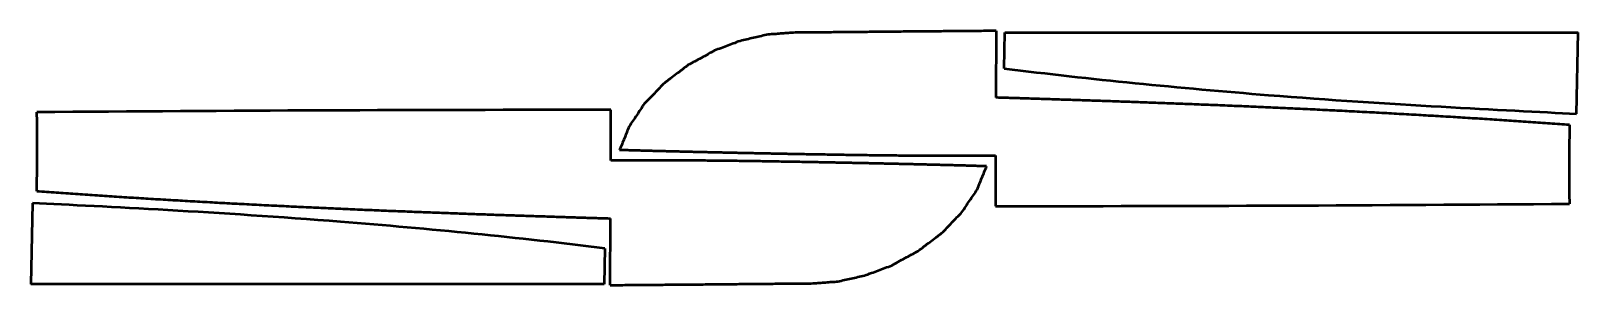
# Model space of a CAD drawing. Header units: millimetres. Extents: x 6 to 987, y 6 to 167.
import ezdxf

# ---------------------------------------------------------------- set-up
doc = ezdxf.new("R2010")
doc.units = ezdxf.units.MM
doc.layers.add('Visible (ANSI)', color=7, linetype='Continuous', lineweight=50)

msp = doc.modelspace()

# ---------------------------------------------------------------- linework, layer by layer
at = {"layer": 'Visible (ANSI)'}
for p, q in [((617.83, 166.88), (617.62, 124.58)), ((623.01, 143.06), (623.46, 165.8)), ((623.46, 165.8), (986.57, 165.8)), ((985.57, 114.31), (986.57, 165.8)), ((10.21, 109.25), (10.16, 115.25)), ((373.69, 110.77), (373.69, 116.77)), ((373.69, 84.71), (373.69, 110.77)), ((981.06, 107.25), (980.93, 89.29)), ((10.16, 65.22), (10.3, 83.18)), ((617.53, 87.76), (617.53, 61.7)), ((617.53, 61.7), (617.53, 55.7)), ((981.01, 63.22), (981.06, 57.22)), ((7.37, 57.62), (6.37, 6.14)), ((373.39, 5.59), (373.61, 47.89)), ((369.93, 28.88), (369.49, 6.14)), ((369.49, 6.14), (6.37, 6.14))]:
    msp.add_line(p, q, dxfattribs=at)
for centre, radius, start, end in [((377.94, -44561.44), 44678.2, 90.005457, 90.471656), ((-2633.96, 87.24), 2644.26, 359.91197, 0.47696), ((3625.18, 85.23), 2644.26, 179.91197, 180.47696), ((613.28, 44733.91), 44678.2, 270.005457, 270.471656)]:
    msp.add_arc(centre, radius, start, end, dxfattribs=at)
for points, knots in [([(617.83, 166.88), (616.05, 166.87), (612.48, 166.84), (607.12, 166.8), (601.76, 166.75), (596.4, 166.71), (591.04, 166.67), (585.68, 166.63), (580.32, 166.58), (574.96, 166.54), (569.6, 166.49), (564.24, 166.45), (558.88, 166.4), (553.52, 166.35), (548.15, 166.3), (542.79, 166.25), (537.43, 166.19), (532.07, 166.14), (526.71, 166.09), (521.35, 166.04), (515.99, 165.99), (510.63, 165.94), (505.27, 165.89), (499.91, 165.86), (494.55, 165.77), (489.66, 165.87), (485.28, 165.43), (481.36, 165.16), (477.45, 164.79), (473.38, 164.67), (469.33, 163.55), (465.11, 162.7), (460.92, 161.69), (456.56, 160.95), (452.42, 159.15), (448.09, 157.61), (443.82, 155.93), (439.38, 154.51), (435.36, 152.04), (431.16, 149.84), (427.05, 147.49), (422.75, 145.42), (419.1, 142.35), (415.27, 139.56), (411.55, 136.63), (407.62, 134), (404.57, 130.46), (401.33, 127.22), (398.22, 123.84), (394.87, 120.78), (392.62, 116.95), (390.14, 113.41), (387.84, 109.77), (385.22, 106.43), (383.92, 102.5), (382.35, 98.85), (380.86, 95.16), (379.86, 92.7), (379.35, 91.48)], [0, 0, 0, 0, 0.53572, 1.071451, 1.607224, 2.143052, 2.678942, 3.214898, 3.75092, 4.286997, 4.823182, 5.359386, 5.895584, 6.431781, 6.967976, 7.50413, 8.040235, 8.576308, 9.112326, 9.648333, 10.184338, 10.72034, 11.256336, 11.79236, 12.328442, 12.864567, 13.257174, 13.649805, 14.042454, 14.435129, 14.866075, 15.297029, 15.728118, 16.15917, 16.618293, 17.077524, 17.5367, 17.995928, 18.470162, 18.944433, 19.41875, 19.893011, 20.367355, 20.841714, 21.316037, 21.790283, 22.249593, 22.708984, 23.168304, 23.627545, 24.059516, 24.491525, 24.923367, 25.355196, 25.753416, 26.151491, 26.549443, 26.947353, 26.947353, 26.947353, 26.947353]), ([(623.01, 143.06), (677.51, 136.28), (733.98, 130.67), (867.43, 120.1), (939.85, 116.61), (985.57, 114.31)], [-23.826917, -23.826917, -23.826917, -23.826917, -13.731595, -13.731595, 0, 0, 0, 0]), ([(981.06, 107.25), (979.04, 107.39), (974.99, 107.68), (968.91, 108.12), (962.81, 108.54), (956.7, 108.97), (950.57, 109.38), (944.44, 109.8), (938.29, 110.2), (932.13, 110.61), (925.96, 111), (919.77, 111.4), (913.58, 111.77), (907.38, 112.16), (901.17, 112.53), (894.96, 112.9), (888.73, 113.26), (882.5, 113.62), (876.26, 113.97), (870.02, 114.33), (863.77, 114.66), (857.52, 115.01), (851.26, 115.33), (845, 115.66), (838.74, 115.98), (832.47, 116.3), (826.21, 116.61), (819.94, 116.92), (813.67, 117.21), (807.42, 117.51), (801.18, 117.8), (794.97, 118.08), (788.78, 118.36), (782.64, 118.63), (776.51, 118.89), (770.43, 119.16), (764.38, 119.41), (758.38, 119.66), (752.41, 119.89), (746.51, 120.13), (740.63, 120.36), (734.83, 120.59), (729.06, 120.81), (723.36, 121.02), (717.71, 121.23), (712.14, 121.44), (706.62, 121.63), (701.18, 121.83), (695.79, 122.01), (690.5, 122.2), (685.25, 122.38), (680.12, 122.56), (675.03, 122.73), (670.09, 122.89), (665.24, 123.05), (660.47, 123.21), (655.7, 123.36), (651.07, 123.51), (646.56, 123.66), (642.18, 123.8), (637.8, 123.94), (633.56, 124.07), (629.47, 124.2), (625.52, 124.33), (621.57, 124.45), (618.93, 124.53), (617.62, 124.58)], [0, 0, 0, 0, 0.609055, 1.218147, 1.830049, 2.442013, 3.056504, 3.671019, 4.287846, 4.904658, 5.52359, 6.142576, 6.763348, 7.384092, 8.006502, 8.628932, 9.252777, 9.876629, 10.501676, 11.126722, 11.752729, 12.37874, 13.005544, 13.632322, 14.259573, 14.886869, 15.514483, 16.142066, 16.769325, 17.396601, 18.019885, 18.643146, 19.260801, 19.878456, 20.489392, 21.100348, 21.703596, 22.306827, 22.901249, 23.495656, 24.080238, 24.664767, 25.238455, 25.812133, 26.373818, 26.935515, 27.484219, 28.032897, 28.567519, 29.102112, 29.621597, 30.141061, 30.644349, 31.147632, 31.624532, 32.101405, 32.57829, 33.055184, 33.493355, 33.931522, 34.369687, 34.807858, 35.203106, 35.598348, 35.993583, 36.388896, 36.388896, 36.388896, 36.388896]), ([(379.35, 91.48), (380.49, 91.44), (382.77, 91.38), (386.2, 91.28), (389.62, 91.19), (393.03, 91.09), (396.43, 91), (399.82, 90.91), (403.21, 90.82), (406.6, 90.73), (409.99, 90.64), (413.37, 90.56), (416.76, 90.47), (420.15, 90.39), (423.55, 90.31), (426.95, 90.23), (430.35, 90.15), (433.77, 90.07), (437.19, 89.99), (440.62, 89.91), (444.06, 89.84), (447.51, 89.76), (450.97, 89.69), (454.45, 89.61), (457.93, 89.54), (461.42, 89.47), (464.93, 89.4), (468.45, 89.32), (471.98, 89.25), (475.52, 89.18), (479.07, 89.12), (482.64, 89.05), (486.21, 88.98), (490.33, 88.9), (495, 88.82), (500.23, 88.72), (505.48, 88.63), (510.76, 88.54), (516.05, 88.45), (521.36, 88.36), (526.69, 88.29), (532.02, 88.2), (537.37, 88.14), (542.72, 88.06), (548.08, 88.01), (553.44, 87.95), (558.8, 87.9), (564.16, 87.86), (569.52, 87.83), (574.87, 87.79), (580.22, 87.78), (585.56, 87.76), (590.9, 87.76), (596.23, 87.75), (601.56, 87.75), (606.88, 87.75), (611.32, 87.76), (614.87, 87.76), (616.64, 87.76), (617.53, 87.76)], [0, 0, 0, 0, 0.342246, 0.684534, 1.026897, 1.369449, 1.708508, 2.047565, 2.386793, 2.726001, 3.064669, 3.403398, 3.742096, 4.080772, 4.421099, 4.761454, 5.101799, 5.442096, 5.785685, 6.129286, 6.472855, 6.816456, 7.164327, 7.512182, 7.860031, 8.207863, 8.560368, 8.912881, 9.265407, 9.617894, 9.974893, 10.3319, 10.688918, 11.045905, 11.567639, 12.08934, 12.615911, 13.142463, 13.672906, 14.203418, 14.736843, 15.270298, 15.805491, 16.340704, 16.876618, 17.412584, 17.948684, 18.484789, 19.020384, 19.555964, 20.09045, 20.6248, 21.158325, 21.691781, 22.224487, 22.757135, 23.289316, 23.555402, 23.821483, 23.821483, 23.821483, 23.821483]), ([(373.39, 5.59), (375.18, 5.6), (378.75, 5.63), (384.1, 5.67), (389.46, 5.72), (394.82, 5.76), (400.18, 5.8), (405.54, 5.84), (410.9, 5.89), (416.26, 5.93), (421.62, 5.98), (426.98, 6.02), (432.34, 6.07), (437.71, 6.12), (443.07, 6.17), (448.43, 6.22), (453.79, 6.27), (459.15, 6.33), (464.51, 6.38), (469.87, 6.43), (475.23, 6.48), (480.59, 6.53), (485.95, 6.58), (491.31, 6.61), (496.67, 6.7), (501.56, 6.6), (505.94, 7.04), (509.86, 7.31), (513.77, 7.67), (517.84, 7.8), (521.89, 8.92), (526.11, 9.77), (530.3, 10.78), (534.66, 11.52), (538.81, 13.32), (543.13, 14.86), (547.4, 16.54), (551.85, 17.96), (555.86, 20.43), (560.06, 22.63), (564.18, 24.98), (568.47, 27.05), (572.12, 30.12), (575.95, 32.91), (579.68, 35.84), (583.6, 38.47), (586.65, 42.01), (589.9, 45.25), (593, 48.63), (596.36, 51.69), (598.6, 55.52), (601.08, 59.05), (603.38, 62.7), (606.01, 66.04), (607.3, 69.97), (608.87, 73.62), (610.36, 77.31), (611.37, 79.77), (611.87, 80.99)], [0, 0, 0, 0, 0.53572, 1.071451, 1.607224, 2.143052, 2.678942, 3.214898, 3.75092, 4.286997, 4.823182, 5.359386, 5.895584, 6.431781, 6.967976, 7.50413, 8.040235, 8.576308, 9.112326, 9.648333, 10.184338, 10.72034, 11.256336, 11.79236, 12.328442, 12.864567, 13.257174, 13.649805, 14.042454, 14.435129, 14.866075, 15.297029, 15.728118, 16.15917, 16.618293, 17.077524, 17.5367, 17.995928, 18.470162, 18.944433, 19.41875, 19.893011, 20.367355, 20.841714, 21.316037, 21.790283, 22.249593, 22.708984, 23.168304, 23.627545, 24.059516, 24.491525, 24.923367, 25.355196, 25.753416, 26.151491, 26.549443, 26.947353, 26.947353, 26.947353, 26.947353]), ([(611.87, 80.99), (610.73, 81.03), (608.45, 81.09), (605.03, 81.18), (601.6, 81.28), (598.19, 81.37), (594.79, 81.47), (591.4, 81.56), (588.01, 81.65), (584.62, 81.74), (581.23, 81.83), (577.85, 81.91), (574.46, 81.99), (571.07, 82.08), (567.67, 82.16), (564.27, 82.24), (560.87, 82.32), (557.46, 82.4), (554.03, 82.48), (550.6, 82.56), (547.16, 82.63), (543.71, 82.71), (540.25, 82.78), (536.77, 82.86), (533.29, 82.93), (529.8, 83), (526.29, 83.07), (522.77, 83.15), (519.24, 83.22), (515.7, 83.29), (512.15, 83.35), (508.58, 83.42), (505.01, 83.49), (500.89, 83.57), (496.23, 83.65), (490.99, 83.75), (485.74, 83.84), (480.47, 83.93), (475.18, 84.02), (469.86, 84.1), (464.54, 84.18), (459.2, 84.26), (453.85, 84.33), (448.5, 84.41), (443.14, 84.46), (437.78, 84.52), (432.42, 84.56), (427.06, 84.61), (421.7, 84.64), (416.35, 84.67), (411, 84.69), (405.66, 84.71), (400.33, 84.71), (394.99, 84.72), (389.66, 84.72), (384.34, 84.72), (379.9, 84.71), (376.35, 84.71), (374.58, 84.71), (373.69, 84.71)], [0, 0, 0, 0, 0.342246, 0.684534, 1.026897, 1.369449, 1.708508, 2.047565, 2.386793, 2.726001, 3.064669, 3.403398, 3.742096, 4.080772, 4.421099, 4.761454, 5.101799, 5.442096, 5.785685, 6.129286, 6.472855, 6.816456, 7.164327, 7.512182, 7.860031, 8.207863, 8.560368, 8.912881, 9.265407, 9.617894, 9.974893, 10.3319, 10.688918, 11.045905, 11.567639, 12.08934, 12.615911, 13.142463, 13.672906, 14.203418, 14.736843, 15.270298, 15.805491, 16.340704, 16.876618, 17.412584, 17.948684, 18.484789, 19.020384, 19.555964, 20.09045, 20.6248, 21.158325, 21.691781, 22.224487, 22.757135, 23.289316, 23.555402, 23.821483, 23.821483, 23.821483, 23.821483]), ([(10.16, 65.22), (12.18, 65.08), (16.23, 64.79), (22.32, 64.35), (28.41, 63.93), (34.53, 63.5), (40.65, 63.09), (46.79, 62.67), (52.93, 62.27), (59.1, 61.86), (65.27, 61.47), (71.45, 61.07), (77.64, 60.7), (83.84, 60.31), (90.05, 59.94), (96.27, 59.57), (102.49, 59.21), (108.72, 58.84), (114.96, 58.5), (121.2, 58.14), (127.45, 57.81), (133.7, 57.46), (139.96, 57.14), (146.22, 56.81), (152.48, 56.49), (158.75, 56.17), (165.02, 55.86), (171.28, 55.55), (177.55, 55.26), (183.8, 54.96), (190.04, 54.67), (196.25, 54.38), (202.44, 54.11), (208.59, 53.84), (214.71, 53.58), (220.79, 53.31), (226.84, 53.06), (232.84, 52.81), (238.81, 52.58), (244.72, 52.34), (250.59, 52.11), (256.4, 51.88), (262.16, 51.66), (267.86, 51.45), (273.51, 51.24), (279.08, 51.03), (284.61, 50.84), (290.04, 50.64), (295.43, 50.45), (300.73, 50.27), (305.97, 50.09), (311.11, 49.91), (316.19, 49.74), (321.13, 49.58), (325.99, 49.42), (330.75, 49.26), (335.52, 49.11), (340.16, 48.96), (344.66, 48.81), (349.04, 48.67), (353.42, 48.53), (357.66, 48.4), (361.75, 48.27), (365.7, 48.14), (369.65, 48.02), (372.29, 47.94), (373.61, 47.89)], [0, 0, 0, 0, 0.609055, 1.218147, 1.830049, 2.442013, 3.056504, 3.671019, 4.287846, 4.904658, 5.52359, 6.142576, 6.763348, 7.384092, 8.006502, 8.628932, 9.252777, 9.876629, 10.501676, 11.126722, 11.752729, 12.37874, 13.005544, 13.632322, 14.259573, 14.886869, 15.514483, 16.142066, 16.769325, 17.396601, 18.019885, 18.643146, 19.260801, 19.878456, 20.489392, 21.100348, 21.703596, 22.306827, 22.901249, 23.495656, 24.080238, 24.664767, 25.238455, 25.812133, 26.373818, 26.935515, 27.484219, 28.032897, 28.567519, 29.102112, 29.621597, 30.141061, 30.644349, 31.147632, 31.624532, 32.101405, 32.57829, 33.055184, 33.493355, 33.931522, 34.369687, 34.807858, 35.203106, 35.598348, 35.993583, 36.388896, 36.388896, 36.388896, 36.388896]), ([(369.93, 28.88), (315.43, 35.66), (258.96, 41.27), (125.51, 51.84), (53.09, 55.33), (7.37, 57.62)], [-23.826917, -23.826917, -23.826917, -23.826917, -13.731595, -13.731595, 0, 0, 0, 0])]:
    msp.add_open_spline(points, degree=3, knots=knots, dxfattribs=at)

doc.saveas('drawing.dxf')
